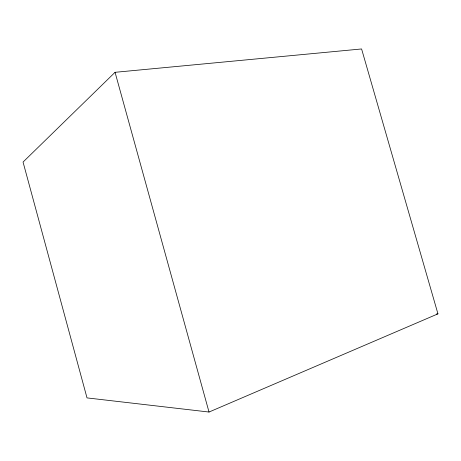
<?xml version="1.0" encoding="UTF-8"?>
<svg xmlns="http://www.w3.org/2000/svg" width="461" height="461" viewBox="0 0 461 461"><rect width="100%" height="100%" fill="white"/><g stroke="black" fill="none" stroke-linecap="round" stroke-linejoin="round"><path stroke-width="0.69" d="M115.06 72.308L23.05 162.059L87.014 397.901L209.023 412.042L437.95 313.849L361.591 48.958L115.06 72.308L209.023 412.042M436.515 313.97L437.95 313.849"/></g></svg>
